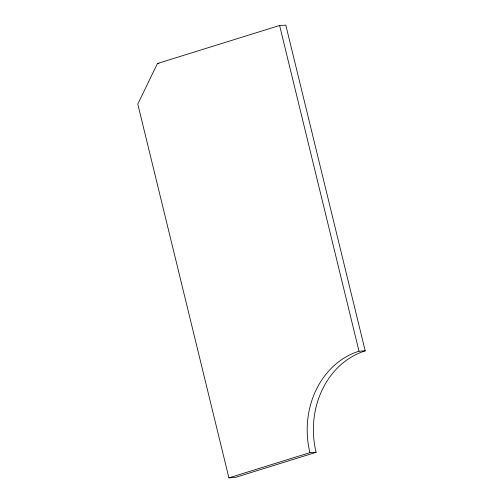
<?xml version="1.0" encoding="UTF-8"?>
<svg xmlns="http://www.w3.org/2000/svg" width="503" height="503" viewBox="0 0 503 503"><rect width="100%" height="100%" fill="white"/><g stroke="black" fill="none" stroke-linecap="round" stroke-linejoin="round"><path stroke-width="0.75" d="M157.439 63.504L137.791 104.083L228.909 477.85L235.102 477.51L316.098 452.31A82.926 71.319 86.9 0 1 365.209 350.861L285.805 25.15L279.611 25.49L157.439 63.504L158.986 63.416M228.909 477.85L309.898 452.65L316.098 452.31M309.898 452.65A82.926 71.319 86.9 0 1 359.01 351.201L365.209 350.861M279.611 25.49L359.01 351.201"/></g></svg>
